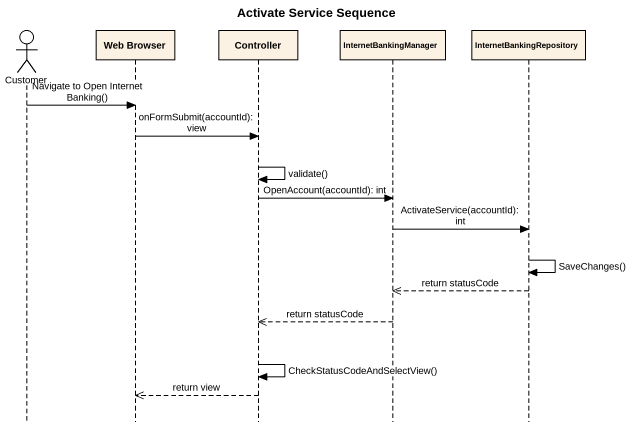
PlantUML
@startuml
title Activate Service Sequence
hide footbox
actor Customer
participant "Web Browser" as Web_Browser
participant Controller
participant InternetBankingManager
participant InternetBankingRepository

Customer -> Web_Browser : Navigate to Open Internet Banking()
Web_Browser -> Controller : onFormSubmit(accountId): view
Controller -> Controller : validate()
Controller -> InternetBankingManager : OpenAccount(accountId): int
InternetBankingManager -> InternetBankingRepository : ActivateService(accountId): int
InternetBankingRepository -> InternetBankingRepository : SaveChanges()
InternetBankingRepository -->> InternetBankingManager : return statusCode
InternetBankingManager -->> Controller : return statusCode
Controller -> Controller : CheckStatusCodeAndSelectView()
Controller -->> Web_Browser : return view
@enduml
